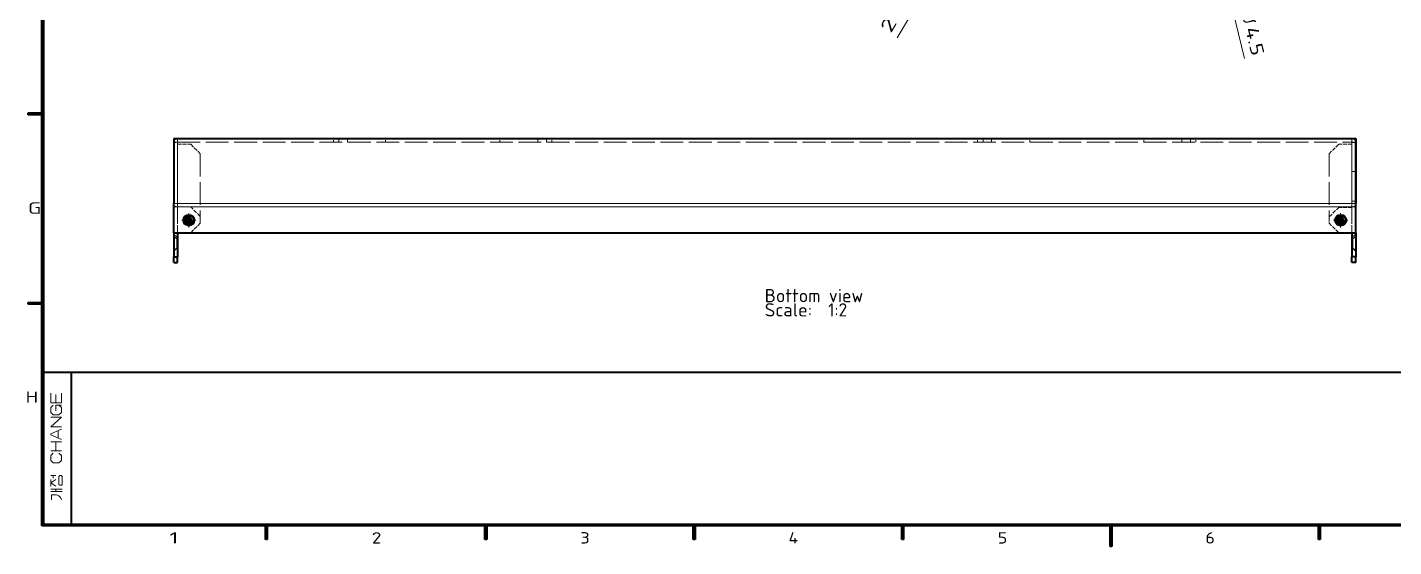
# Model space of a CAD drawing. Extents: x 23 to 587, y 4 to 413.
# Drawn here: x 25.9 to 386.6, y 4.3 to 141.3 of the extents above; entities that cross this region are included whole.
import ezdxf
from ezdxf.enums import TextEntityAlignment as Align

# ---------------------------------------------------------------- set-up
doc = ezdxf.new("R2010")
doc.units = 0
doc.linetypes.add('DASHDOT', pattern=[18.5, 12, -3, 0.5, -3])
doc.linetypes.add('DASHED', pattern=[15, 12, -3])
doc.layers.get('0').update_dxf_attribs({"lineweight": 13})
doc.layers.add('3', color=7, linetype='Continuous', lineweight=13)
doc.styles.get("Standard").update_dxf_attribs({"font": 'isocp.shx'})

# ---------------------------------------------------------------- blocks, each defined once
blk = doc.blocks.new('BLOCK23')
at = {"layer": '3', "color": 7, "lineweight": 13}
blk.add_text('H', height=3, dxfattribs=at).set_placement((25.55, 42.26), (28.78, 42.26), align=Align.FIT)
blk = doc.blocks.new('BLOCK24')
at = {"layer": '3', "color": 7, "lineweight": 13}
blk.add_text('G', height=3, dxfattribs=at).set_placement((26.11, 92.13), (29.64, 92.13), align=Align.FIT)
blk = doc.blocks.new('BLOCK43')
at = {"layer": '3', "color": 7, "lineweight": 13}
blk.add_text('2', height=3, dxfattribs=at).set_placement((116.86, 5.12), (119.4, 5.12), align=Align.FIT)
blk = doc.blocks.new('BLOCK44')
at = {"layer": '3', "color": 7, "lineweight": 13}
blk.add_text('1', height=3, dxfattribs=at).set_placement((63.38, 5.12), (65.92, 5.12), align=Align.FIT)
blk = doc.blocks.new('BLOCK45')
at = {"layer": '3', "color": 7, "lineweight": 13}
blk.add_text('3', height=3, dxfattribs=at).set_placement((171.86, 5.12), (174.4, 5.12), align=Align.FIT)
blk = doc.blocks.new('BLOCK46')
at = {"layer": '3', "color": 7, "lineweight": 13}
blk.add_text('4', height=3, dxfattribs=at).set_placement((226.86, 5.12), (229.4, 5.12), align=Align.FIT)
blk = doc.blocks.new('BLOCK47')
at = {"layer": '3', "color": 7, "lineweight": 13}
blk.add_text('5', height=3, dxfattribs=at).set_placement((282.05, 5.12), (284.59, 5.12), align=Align.FIT)
blk = doc.blocks.new('BLOCK48')
at = {"layer": '3', "color": 7, "lineweight": 13}
blk.add_text('6', height=3, dxfattribs=at).set_placement((336.86, 5.12), (339.4, 5.12), align=Align.FIT)
blk = doc.blocks.new('BLOCK100')
at = {"layer": '3', "color": 7, "lineweight": 5}
blk.add_solid([(26.19, 68.26), (26.19, 68.74), (29.99, 68.26), (29.99, 68.74)], dxfattribs=at)
blk = doc.blocks.new('BLOCK103')
at = {"layer": '3', "color": 7, "lineweight": 5}
blk.add_solid([(26.2, 118.74), (26.2, 118.26), (30, 118.74), (30, 118.26)], dxfattribs=at)
blk = doc.blocks.new('BLOCK119')
at = {"layer": '3', "color": 7, "lineweight": 5}
blk.add_solid([(88.78, 10), (89.26, 10), (88.78, 6.2), (89.26, 6.2)], dxfattribs=at)
blk = doc.blocks.new('BLOCK120')
at = {"layer": '3', "color": 7, "lineweight": 5}
blk.add_solid([(146.73, 10), (147.21, 10), (146.73, 6.2), (147.21, 6.2)], dxfattribs=at)
blk = doc.blocks.new('BLOCK121')
at = {"layer": '3', "color": 7, "lineweight": 5}
blk.add_solid([(202.21, 10), (201.73, 10), (202.21, 6.2), (201.73, 6.2)], dxfattribs=at)
blk = doc.blocks.new('BLOCK122')
at = {"layer": '3', "color": 7, "lineweight": 5}
blk.add_solid([(257.21, 10), (256.73, 10), (257.21, 6.2), (256.73, 6.2)], dxfattribs=at)
blk = doc.blocks.new('BLOCK123')
at = {"layer": '3', "color": 7, "lineweight": 5}
blk.add_solid([(312.21, 10), (311.73, 10), (312.21, 6.2), (311.73, 6.2)], dxfattribs=at)
blk = doc.blocks.new('BLOCK124')
at = {"layer": '3', "color": 7, "lineweight": 5}
blk.add_solid([(367.21, 10), (366.73, 10), (367.21, 6.2), (366.73, 6.2)], dxfattribs=at)
blk = doc.blocks.new('BLOCK141')
at = {"color": 7, "lineweight": 13}
blk.add_line((314.37, -15.31), (447.54, 209.31), dxfattribs=at)
for points in [[(446.46, 205.46), (447.54, 209.31), (444.68, 206.52)], [(382.32, 101.34), (381.24, 97.49), (384.1, 100.28)]]:
    blk.add_lwpolyline(points, dxfattribs=at)
blk.add_arc((414.39, 153.4), 65, 55.81275, 204.08026, dxfattribs=at)
for s, p, p2 in [('130', (322.68, 6.55), (331.5, 21.43)), ('%%c', (319.04, 0.41), (321.66, 4.83)), ('2-', (310.93, -13.27), (318.02, -1.31))]:
    blk.add_text(s, height=7, rotation=59.33863, dxfattribs=at).set_placement(p, p2, align=Align.FIT)
blk = doc.blocks.new('BLOCK142')
at = {"color": 7, "lineweight": 13}
blk.add_line((464.02, 112.81), (497.57, -26.27), dxfattribs=at)
for points in [[(464.45, 106.6), (466.36, 103.09), (466.46, 107.09)], [(469.33, 95.2), (467.42, 98.71), (467.32, 94.71)]]:
    blk.add_lwpolyline(points, dxfattribs=at)
for s, p, p2 in [('2X4-', (488.88, 26.81), (495.73, -1.58)), ('%%c', (496.2, -3.52), (497.4, -8.51)), ('4.5', (497.87, -10.46), (501.46, -25.33))]:
    blk.add_text(s, height=7, rotation=283.56372, dxfattribs=at).set_placement(p, p2, align=Align.FIT)
blk = doc.blocks.new('BLOCK160')
at = {"color": 7, "lineweight": 13}
for s, p, p2 in [('Bottom view', (244.39, 29.4), (296.39, 29.4)), ('Scale:', (244.39, 21.9), (269.39, 21.9)), ('  1:2', (269.39, 21.9), (287.89, 21.9))]:
    blk.add_text(s, height=7, dxfattribs=at).set_placement(p, p2, align=Align.FIT)
blk = doc.blocks.new('BLOCK161')
at = {"color": 7, "linetype": 'DASHDOT', "lineweight": 13, "ltscale": 0.188499}
blk.add_line((552.16, 72.7), (544.62, 72.7), dxfattribs=at)
at = {"color": 7, "linetype": 'DASHDOT', "lineweight": 13, "ltscale": 0.1885}
blk.add_line((548.39, 76.47), (548.39, 68.93), dxfattribs=at)
blk = doc.blocks.new('BLOCK162')
at = {"color": 7, "linetype": 'DASHDOT', "lineweight": 13, "ltscale": 0.1885}
for p, q in [((-55.84, 72.7), (-63.38, 72.7)), ((-59.61, 76.47), (-59.61, 68.93))]:
    blk.add_line(p, q, dxfattribs=at)
blk = doc.blocks.new('BLOCK163')
at = {"color": 7, "lineweight": 35, "ltscale": 0.05}
for p, q in [((-67.61, 115.8), (-65.61, 115.8)), ((554.39, 115.8), (556.39, 115.8)), ((-67.61, 53.4), (-65.61, 53.4)), ((556.39, 53.4), (554.39, 53.4)), ((-67.61, 50.4), (-65.61, 50.4)), ((556.39, 50.4), (554.39, 50.4))]:
    blk.add_line(p, q, dxfattribs=at)
at = {"color": 7, "lineweight": 35}
for p, q in [((-67.61, 115.8), (-67.61, 81.44)), ((-65.61, 115.8), (554.39, 115.8)), ((556.39, 115.8), (556.39, 81.44)), ((556.39, 80.99), (556.39, 113.72)), ((-67.61, 66.05), (556.39, 66.05))]:
    blk.add_line(p, q, dxfattribs=at)
at = {"color": 7, "lineweight": 35, "ltscale": 0.007956}
for p, q in [((-65.61, 115.8), (-65.61, 115.48)), ((554.39, 115.8), (554.39, 115.48))]:
    blk.add_line(p, q, dxfattribs=at)
at = {"color": 7, "linetype": 'DASHED', "lineweight": 13, "ltscale": 0.042044}
for p, q in [((-65.61, 115.48), (-65.61, 113.8)), ((554.39, 115.48), (554.39, 113.8))]:
    blk.add_line(p, q, dxfattribs=at)
at = {"color": 7, "lineweight": 13}
for p, q in [((-65.61, 115.48), (554.39, 115.48)), ((-67.61, 81.44), (556.39, 81.44)), ((-67.61, 79.76), (556.39, 79.76))]:
    blk.add_line(p, q, dxfattribs=at)
at = {"color": 7, "linetype": 'DASHED', "lineweight": 13, "ltscale": 0.05}
for p, q in [((16.79, 115.8), (16.79, 113.8)), ((19.64, 115.8), (19.64, 113.8)), ((19.64, 113.8), (19.64, 115.8)), ((24.14, 115.8), (24.14, 113.8)), ((24.14, 113.8), (24.14, 115.8)), ((44.27, 115.8), (44.27, 113.8)), ((44.27, 115.8), (44.27, 113.8)), ((104.51, 115.8), (104.51, 113.8)), ((104.51, 115.8), (104.51, 113.8)), ((124.64, 115.8), (124.64, 113.8)), ((124.64, 113.8), (124.64, 115.8)), ((129.14, 115.8), (129.14, 113.8)), ((129.14, 113.8), (129.14, 115.8)), ((131.99, 115.8), (131.99, 113.8)), ((356.79, 115.8), (356.79, 113.8)), ((359.64, 115.8), (359.64, 113.8)), ((359.64, 113.8), (359.64, 115.8)), ((364.14, 115.8), (364.14, 113.8)), ((364.14, 113.8), (364.14, 115.8)), ((384.27, 115.8), (384.27, 113.8)), ((384.27, 115.8), (384.27, 113.8)), ((444.51, 115.8), (444.51, 113.8)), ((444.51, 115.8), (444.51, 113.8)), ((464.64, 115.8), (464.64, 113.8)), ((464.64, 113.8), (464.64, 115.8)), ((469.14, 115.8), (469.14, 113.8)), ((469.14, 113.8), (469.14, 115.8)), ((471.99, 115.8), (471.99, 113.8)), ((-67.61, 113.8), (-65.61, 113.8)), ((-67.61, 113.8), (-65.61, 113.8)), ((-67.61, 113.68), (-65.61, 113.68)), ((556.39, 113.72), (554.39, 113.72)), ((556.39, 98.4), (554.39, 98.4)), ((556.39, 82.8), (554.39, 82.8)), ((-67.61, 53.4), (-65.61, 53.4)), ((556.39, 53.4), (554.39, 53.4))]:
    blk.add_line(p, q, dxfattribs=at)
at = {"color": 7, "linetype": 'DASHED', "lineweight": 13}
for p, q in [((-67.61, 81.44), (-67.61, 113.68)), ((-65.61, 113.8), (556.39, 113.8)), ((-65.61, 113.8), (554.39, 113.8)), ((-65.61, 79.7), (-65.61, 113.68)), ((-65.61, 112.8), (-65.61, 66.05)), ((554.39, 79.7), (554.39, 113.72)), ((554.39, 112.8), (554.39, 66.05)), ((-53.61, 107.8), (-53.61, 74.7)), ((542.39, 107.8), (542.39, 74.46)), ((-67.61, 79.76), (556.39, 79.76))]:
    blk.add_line(p, q, dxfattribs=at)
at = {"color": 7, "linetype": 'DASHED', "lineweight": 13, "ltscale": 0.002973}
blk.add_line((-65.61, 113.68), (-65.61, 113.8), dxfattribs=at)
at = {"color": 7, "linetype": 'DASHED', "lineweight": 13, "ltscale": 0.175}
for p, q in [((-65.61, 112.8), (-58.61, 112.8)), ((554.39, 112.8), (547.39, 112.8)), ((-65.61, 79.7), (-58.61, 79.7)), ((554.39, 79.46), (547.39, 79.46))]:
    blk.add_line(p, q, dxfattribs=at)
at = {"color": 7, "linetype": 'DASHED', "lineweight": 13, "ltscale": 0.176777}
for p, q in [((-58.61, 112.8), (-53.61, 107.8)), ((547.39, 112.8), (542.39, 107.8)), ((-53.61, 74.7), (-58.61, 79.7)), ((542.39, 74.46), (547.39, 79.46)), ((-58.61, 66.05), (-53.61, 71.05)), ((547.39, 66.05), (542.39, 71.05))]:
    blk.add_line(p, q, dxfattribs=at)
at = {"color": 7, "linetype": 'DASHED', "lineweight": 13, "ltscale": 0.002102}
blk.add_line((554.39, 113.72), (554.39, 113.8), dxfattribs=at)
at = {"color": 7, "lineweight": 35, "ltscale": 0.002102}
blk.add_line((556.39, 113.72), (556.39, 113.8), dxfattribs=at)
at = {"color": 7, "lineweight": 35, "ltscale": 0.042044}
for p, q in [((-67.61, 79.76), (-67.61, 81.44)), ((556.39, 79.76), (556.39, 81.44))]:
    blk.add_line(p, q, dxfattribs=at)
at = {"color": 7, "lineweight": 35, "ltscale": 0.342721}
for p, q in [((-67.61, 66.05), (-67.61, 79.76)), ((556.39, 66.05), (556.39, 79.76))]:
    blk.add_line(p, q, dxfattribs=at)
at = {"color": 7, "linetype": 'DASHED', "lineweight": 13, "ltscale": 0.341357}
blk.add_line((-65.61, 66.05), (-65.61, 79.7), dxfattribs=at)
blk.add_line((-65.61, 66.05), (-65.61, 79.7), dxfattribs=at)
at = {"color": 7, "linetype": 'DASHED', "lineweight": 13, "ltscale": 0.006179}
blk.add_line((554.39, 79.46), (554.39, 79.7), dxfattribs=at)
at = {"color": 7, "linetype": 'DASHED', "lineweight": 13, "ltscale": 0.335177}
blk.add_line((554.39, 66.05), (554.39, 79.46), dxfattribs=at)
blk.add_line((554.39, 66.05), (554.39, 79.46), dxfattribs=at)
at = {"color": 7, "lineweight": 35, "ltscale": 0.373539}
blk.add_line((556.39, 66.05), (556.39, 80.99), dxfattribs=at)
at = {"color": 7, "linetype": 'DASHED', "lineweight": 13, "ltscale": 0.091357}
blk.add_line((-53.61, 71.05), (-53.61, 74.7), dxfattribs=at)
at = {"color": 7, "linetype": 'DASHED', "lineweight": 13, "ltscale": 0.085177}
blk.add_line((542.39, 71.05), (542.39, 74.46), dxfattribs=at)
at = {"color": 7, "lineweight": 35, "ltscale": 0.31625}
for p, q in [((-67.61, 66.05), (-67.61, 53.4)), ((-65.61, 66.05), (-65.61, 53.4)), ((554.39, 66.05), (554.39, 53.4)), ((556.39, 66.05), (556.39, 53.4))]:
    blk.add_line(p, q, dxfattribs=at)
at = {"color": 7, "linetype": 'DASHED', "lineweight": 13, "ltscale": 0.056569}
for p, q in [((-66.01, 63.85), (-67.61, 65.45)), ((554.79, 63.85), (556.39, 65.45)), ((-66.01, 57.85), (-67.61, 56.25)), ((554.79, 57.85), (556.39, 56.25))]:
    blk.add_line(p, q, dxfattribs=at)
at = {"color": 7, "linetype": 'DASHED', "lineweight": 13, "ltscale": 0.06364}
for p, q in [((-65.81, 62.6), (-67.61, 64.4)), ((-65.81, 58.2), (-67.61, 56.4)), ((554.59, 62.6), (556.39, 64.4)), ((554.59, 58.2), (556.39, 56.4))]:
    blk.add_line(p, q, dxfattribs=at)
at = {"color": 7, "linetype": 'DASHED', "lineweight": 13, "ltscale": 0.075}
for p, q in [((-66.01, 60.85), (-66.01, 63.85)), ((-66.01, 57.85), (-66.01, 60.85)), ((554.79, 60.85), (554.79, 63.85)), ((554.79, 57.85), (554.79, 60.85))]:
    blk.add_line(p, q, dxfattribs=at)
at = {"color": 7, "linetype": 'DASHED', "lineweight": 13, "ltscale": 0.01}
for p, q in [((-65.61, 63.85), (-66.01, 63.85)), ((-65.61, 57.85), (-66.01, 57.85)), ((554.39, 63.85), (554.79, 63.85)), ((554.39, 57.85), (554.79, 57.85))]:
    blk.add_line(p, q, dxfattribs=at)
at = {"color": 7, "linetype": 'DASHED', "lineweight": 13, "ltscale": 0.055}
for p, q in [((-65.81, 60.4), (-65.81, 62.6)), ((-65.81, 58.2), (-65.81, 60.4)), ((554.59, 60.4), (554.59, 62.6)), ((554.59, 58.2), (554.59, 60.4))]:
    blk.add_line(p, q, dxfattribs=at)
at = {"color": 7, "linetype": 'DASHED', "lineweight": 13, "ltscale": 0.005}
for p, q in [((-65.61, 62.6), (-65.81, 62.6)), ((-65.61, 58.2), (-65.81, 58.2)), ((554.39, 62.6), (554.59, 62.6)), ((554.39, 58.2), (554.59, 58.2))]:
    blk.add_line(p, q, dxfattribs=at)
at = {"color": 7, "lineweight": 35, "ltscale": 0.075}
for p, q in [((-67.61, 50.4), (-67.61, 53.4)), ((-65.61, 50.4), (-65.61, 53.4)), ((554.39, 50.4), (554.39, 53.4)), ((556.39, 50.4), (556.39, 53.4))]:
    blk.add_line(p, q, dxfattribs=at)
at = {"color": 7, "linetype": 'DASHED', "lineweight": 13}
for centre, radius in [((-59.61, 72.7), 2.9), ((-59.61, 72.7), 2.25), ((-59.61, 72.7), 1.7), ((-59.61, 72.7), 1.6), ((-59.61, 72.7), 1.15), ((-59.61, 72.7), 1.15), ((-59.61, 72.7), 1.15), ((-59.61, 72.7), 1.15), ((-59.61, 72.7), 1.15), ((-59.61, 72.7), 1.15), ((-59.61, 72.7), 1.15), ((-59.61, 72.7), 1.15), ((-59.61, 72.7), 1.15), ((-59.61, 72.7), 1.15), ((-59.61, 72.7), 0.95), ((-59.61, 72.7), 0.45), ((-59.61, 72.7), 0.45), ((548.39, 72.7), 2.9), ((548.39, 72.7), 2.25), ((548.39, 72.7), 1.7), ((548.39, 72.7), 1.6), ((548.39, 72.7), 1.15), ((548.39, 72.7), 1.15), ((548.39, 72.7), 1.15), ((548.39, 72.7), 1.15), ((548.39, 72.7), 1.15), ((548.39, 72.7), 1.15), ((548.39, 72.7), 1.15), ((548.39, 72.7), 1.15), ((548.39, 72.7), 1.15), ((548.39, 72.7), 1.15), ((548.39, 72.7), 0.95), ((548.39, 72.7), 0.45), ((548.39, 72.7), 0.45)]:
    blk.add_circle(centre, radius, dxfattribs=at)
at = {"color": 7, "lineweight": 35}
for centre, radius in [((-59.61, 72.7), 2.9), ((-59.61, 72.7), 2.7), ((-59.61, 72.7), 1), ((-59.61, 72.7), 0.95), ((548.39, 72.7), 2.9), ((548.39, 72.7), 2.7), ((548.39, 72.7), 1), ((548.39, 72.7), 0.95)]:
    blk.add_circle(centre, radius, dxfattribs=at)
at = {"color": 7, "linetype": 'DASHED', "lineweight": 13}
for centre, radius, start, end in [((-65.61, 113.8), 2, 90, 180), ((554.39, 113.8), 2, 0, 90), ((-59.61, 72.7), 1.6, 61.7488, 241.7488), ((-59.61, 72.7), 1.6, 118.64789, 298.64789), ((-59.61, 72.7), 2.7, 117.9988, 118.6489), ((-59.61, 72.7), 2.25, 117.9988, 118.64903), ((-59.61, 72.7), 0.95, 61.7488, 241.7488), ((-59.61, 72.7), 1.6, 298.64789, 118.64789), ((-59.61, 72.7), 1.6, 241.7488, 61.7488), ((-59.61, 72.7), 1, 117.9988, 118.6505), ((-59.61, 72.7), 0.95, 117.9988, 118.65069), ((548.39, 72.7), 1.6, 61.7488, 241.7488), ((548.39, 72.7), 1.6, 118.64789, 298.64789), ((548.39, 72.7), 2.7, 117.9988, 118.6489), ((548.39, 72.7), 2.25, 117.9988, 118.64903), ((548.39, 72.7), 0.95, 61.7488, 241.7488), ((548.39, 72.7), 1.6, 298.64789, 118.64789), ((548.39, 72.7), 1.6, 241.7488, 61.7488), ((548.39, 72.7), 1, 117.9988, 118.6505), ((548.39, 72.7), 0.95, 117.9988, 118.65069)]:
    blk.add_arc(centre, radius, start, end, dxfattribs=at)
at = {"color": 7, "lineweight": 35}
for centre in [(-59.61, 72.7), (548.39, 72.7)]:
    blk.add_arc(centre, 0.95, 241.7488, 421.7488, dxfattribs=at)
at = {"color": 7, "linetype": 'DASHED', "lineweight": 13}
for centre, start_param, end_param in [((-65.61, 80.99), 3.141593, 4.712389), ((554.39, 80.99), 4.712389, 6.283185)]:
    blk.add_ellipse(centre, major_axis=(2, 0), ratio=0.643646, start_param=start_param, end_param=end_param, dxfattribs=at)

msp = doc.modelspace()

# ---------------------------------------------------------------- linework, layer by layer
at = {"color": 7, "lineweight": 35}
for p, q in [((400.74, 50.24), (30.5, 50.24)), ((37.5, 50.24), (37.5, 10.24))]:
    msp.add_line(p, q, dxfattribs=at)
at = {"color": 7, "lineweight": 13, "ltscale": 0.053571}
msp.add_line((33.45, 44.4), (33.45, 42.26), dxfattribs=at)
at = {"color": 7, "lineweight": 13, "ltscale": 0.048214}
msp.add_line((34.09, 32.96), (34.09, 34.89), dxfattribs=at)
at = {"color": 7, "lineweight": 13, "ltscale": 0.069643}
for p, q in [((32.16, 31.93), (34.95, 31.93)), ((32.16, 29.57), (34.95, 29.57))]:
    msp.add_line(p, q, dxfattribs=at)
at = {"color": 7, "lineweight": 13, "ltscale": 0.058929}
msp.add_line((33.45, 29.57), (33.45, 31.93), dxfattribs=at)
at = {"color": 7, "lineweight": 13, "ltscale": 0.032143}
msp.add_line((32.16, 23.06), (33.45, 23.06), dxfattribs=at)
at = {"color": 7, "lineweight": 13, "ltscale": 0.042857}
msp.add_line((32.16, 20.27), (32.16, 21.99), dxfattribs=at)
at = {"color": 7, "lineweight": 13, "ltscale": 0.016071}
for p, q in [((32.8, 22.41), (32.8, 23.06)), ((33.45, 18.81), (33.45, 19.46))]:
    msp.add_line(p, q, dxfattribs=at)
at = {"color": 7, "lineweight": 13, "ltscale": 0.075}
for p, q in [((32.16, 19.46), (35.16, 19.46)), ((32.16, 18.81), (35.16, 18.81))]:
    msp.add_line(p, q, dxfattribs=at)
at = {"color": 7, "lineweight": 13}
for points in [[(32.16, 44.83), (32.16, 42.26), (34.95, 42.26), (34.95, 44.83)], [(32.8, 41.66), (32.16, 41.01), (32.16, 39.73), (32.8, 39.09), (34.3, 39.09), (34.95, 39.73), (34.95, 41.01), (34.3, 41.66)], [(33.45, 40.16), (33.45, 41.66), (34.95, 41.66)], [(34.95, 35.91), (32.16, 35.91), (34.95, 38.49), (32.16, 38.49)], [(34.95, 32.53), (32.16, 33.81), (32.16, 34.03), (34.95, 35.31)], [(32.8, 28.97), (32.16, 28.33), (32.16, 27.04), (32.8, 26.4), (34.3, 26.4), (34.95, 27.04), (34.95, 28.33), (34.3, 28.97)], [(33.45, 20.27), (32.16, 21.13), (33.45, 21.99)], [(32.37, 16.67), (32.37, 17.96), (33.45, 17.96), (33.66, 17.96), (34.3, 17.74), (34.73, 17.31), (34.95, 16.67)]]:
    msp.add_lwpolyline(points, dxfattribs=at)
msp.add_lwpolyline([(34.3, 20.7), (34.3, 22.84), (34.52, 23.06), (34.95, 23.06), (35.16, 22.84), (35.16, 20.7), (34.95, 20.49), (34.52, 20.49)], close=True, dxfattribs=at)
at = {"layer": '3', "color": 7, "lineweight": 35}
for p, q in [((29.76, 9.76), (29.76, 407)), ((30.24, 407), (30.24, 10.24)), ((579.97, 9.76), (29.76, 9.76)), ((30.24, 10.24), (580.44, 10.24))]:
    msp.add_line(p, q, dxfattribs=at)
at = {"layer": '3', "color": 7, "lineweight": 35, "ltscale": 0.011875}
for p, q in [((26.2, 118.26), (26.2, 118.74)), ((30, 118.74), (30, 118.26)), ((30, 118.74), (30, 118.26)), ((26.19, 68.26), (26.19, 68.74)), ((29.99, 68.74), (29.99, 68.26)), ((88.78, 10), (89.26, 10)), ((146.73, 10), (147.21, 10)), ((201.73, 10), (202.21, 10)), ((256.73, 10), (257.21, 10)), ((311.73, 10), (312.21, 10)), ((311.73, 10), (312.21, 10)), ((366.73, 10), (367.21, 10)), ((89.26, 6.2), (88.78, 6.2)), ((147.21, 6.2), (146.73, 6.2)), ((202.21, 6.2), (201.73, 6.2)), ((257.21, 6.2), (256.73, 6.2)), ((312.21, 6.2), (311.73, 6.2)), ((312.21, 4.3), (311.73, 4.3)), ((367.21, 6.2), (366.73, 6.2))]:
    msp.add_line(p, q, dxfattribs=at)
at = {"layer": '3', "color": 7, "lineweight": 35, "ltscale": 0.095}
for p, q in [((26.2, 118.74), (30, 118.74)), ((30, 118.26), (26.2, 118.26)), ((26.19, 68.74), (29.99, 68.74)), ((29.99, 68.26), (26.19, 68.26)), ((88.78, 6.2), (88.78, 10)), ((89.26, 10), (89.26, 6.2)), ((146.73, 6.2), (146.73, 10)), ((147.21, 10), (147.21, 6.2)), ((201.73, 6.2), (201.73, 10)), ((202.21, 10), (202.21, 6.2)), ((256.73, 6.2), (256.73, 10)), ((257.21, 10), (257.21, 6.2)), ((311.73, 6.2), (311.73, 10)), ((312.21, 10), (312.21, 6.2)), ((366.73, 6.2), (366.73, 10)), ((367.21, 10), (367.21, 6.2))]:
    msp.add_line(p, q, dxfattribs=at)
at = {"layer": '3', "color": 7, "lineweight": 35, "ltscale": 0.016794}
for p, q in [((29.76, 9.76), (30.24, 10.24)), ((30.24, 10.24), (29.76, 9.76))]:
    msp.add_line(p, q, dxfattribs=at)
at = {"layer": '3', "color": 7, "lineweight": 35, "ltscale": 0.142588}
for p, q in [((311.73, 4.3), (311.73, 10)), ((312.21, 10), (312.21, 4.3))]:
    msp.add_line(p, q, dxfattribs=at)

# ---------------------------------------------------------------- block references
at = {"lineweight": 0, "xscale": 0.5, "yscale": 0.5, "zscale": 0.5}
for name, p in [('BLOCK141', (98.38, 146.23)), ('BLOCK142', (98.38, 146.23)), ('BLOCK163', (98.38, 54.08)), ('BLOCK162', (98.38, 54.08)), ('BLOCK161', (98.38, 54.08)), ('BLOCK160', (98.38, 54.08))]:
    msp.add_blockref(name, p, dxfattribs=at)
at = {"layer": '3', "lineweight": 0}
for name in ['BLOCK103', 'BLOCK24', 'BLOCK100', 'BLOCK23', 'BLOCK44', 'BLOCK119', 'BLOCK43', 'BLOCK120', 'BLOCK45', 'BLOCK121', 'BLOCK46', 'BLOCK122', 'BLOCK47', 'BLOCK123', 'BLOCK48', 'BLOCK124']:
    msp.add_blockref(name, (0, 0), dxfattribs=at)

doc.saveas('drawing.dxf')
